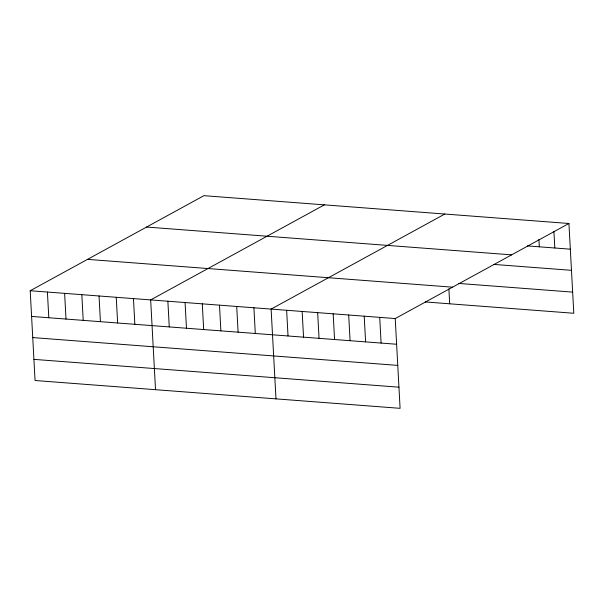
<?xml version="1.0" encoding="UTF-8"?>
<svg xmlns="http://www.w3.org/2000/svg" width="604" height="604" viewBox="0 0 604 604"><rect width="100%" height="100%" fill="white"/><g stroke="black" fill="none" stroke-linecap="round" stroke-linejoin="round"><path stroke-width="0.91" d="M568.938 223.488L395.227 318.55L400.09 408.327L35.062 380.512L30.2 290.735L203.91 195.673L568.938 223.488L573.8 313.265L425.239 301.94M324.371 204.847L150.66 299.916L155.522 389.693M444.831 214.027L271.12 309.097L275.983 398.874M527.435 245.911L570.327 249.18M146.583 227.044L511.611 254.858M493.906 264.416L571.475 270.328M458.579 283.419L572.652 292.117M87.527 259.365L452.555 287.179M30.2 290.735L395.227 318.55M31.589 316.436L396.624 344.25M32.737 337.583L397.764 365.397M33.915 359.372L398.95 387.187M553.921 231.483L554.819 247.995M538.904 239.471L539.304 246.817M448.878 288.825L449.693 303.804M379.712 317.372L381.109 343.064M364.204 316.186L365.594 341.887M348.689 315.009L350.078 340.701M333.174 313.823L334.563 339.524M317.659 312.646L319.055 338.338M302.143 311.46L303.54 337.153M286.636 310.275L288.025 335.975M253.914 307.783L255.303 333.483M236.7 306.477L238.097 332.17M219.494 305.163L220.883 330.856M202.287 303.85L203.676 329.55M185.073 302.544L186.47 328.236M167.867 301.23L169.263 326.923M133.454 298.61L134.843 324.303M116.24 297.296L117.637 322.989M99.033 295.983L100.423 321.683M81.827 294.669L83.216 320.369M64.62 293.363L66.01 319.055M47.406 292.049L48.803 317.749"/></g></svg>
